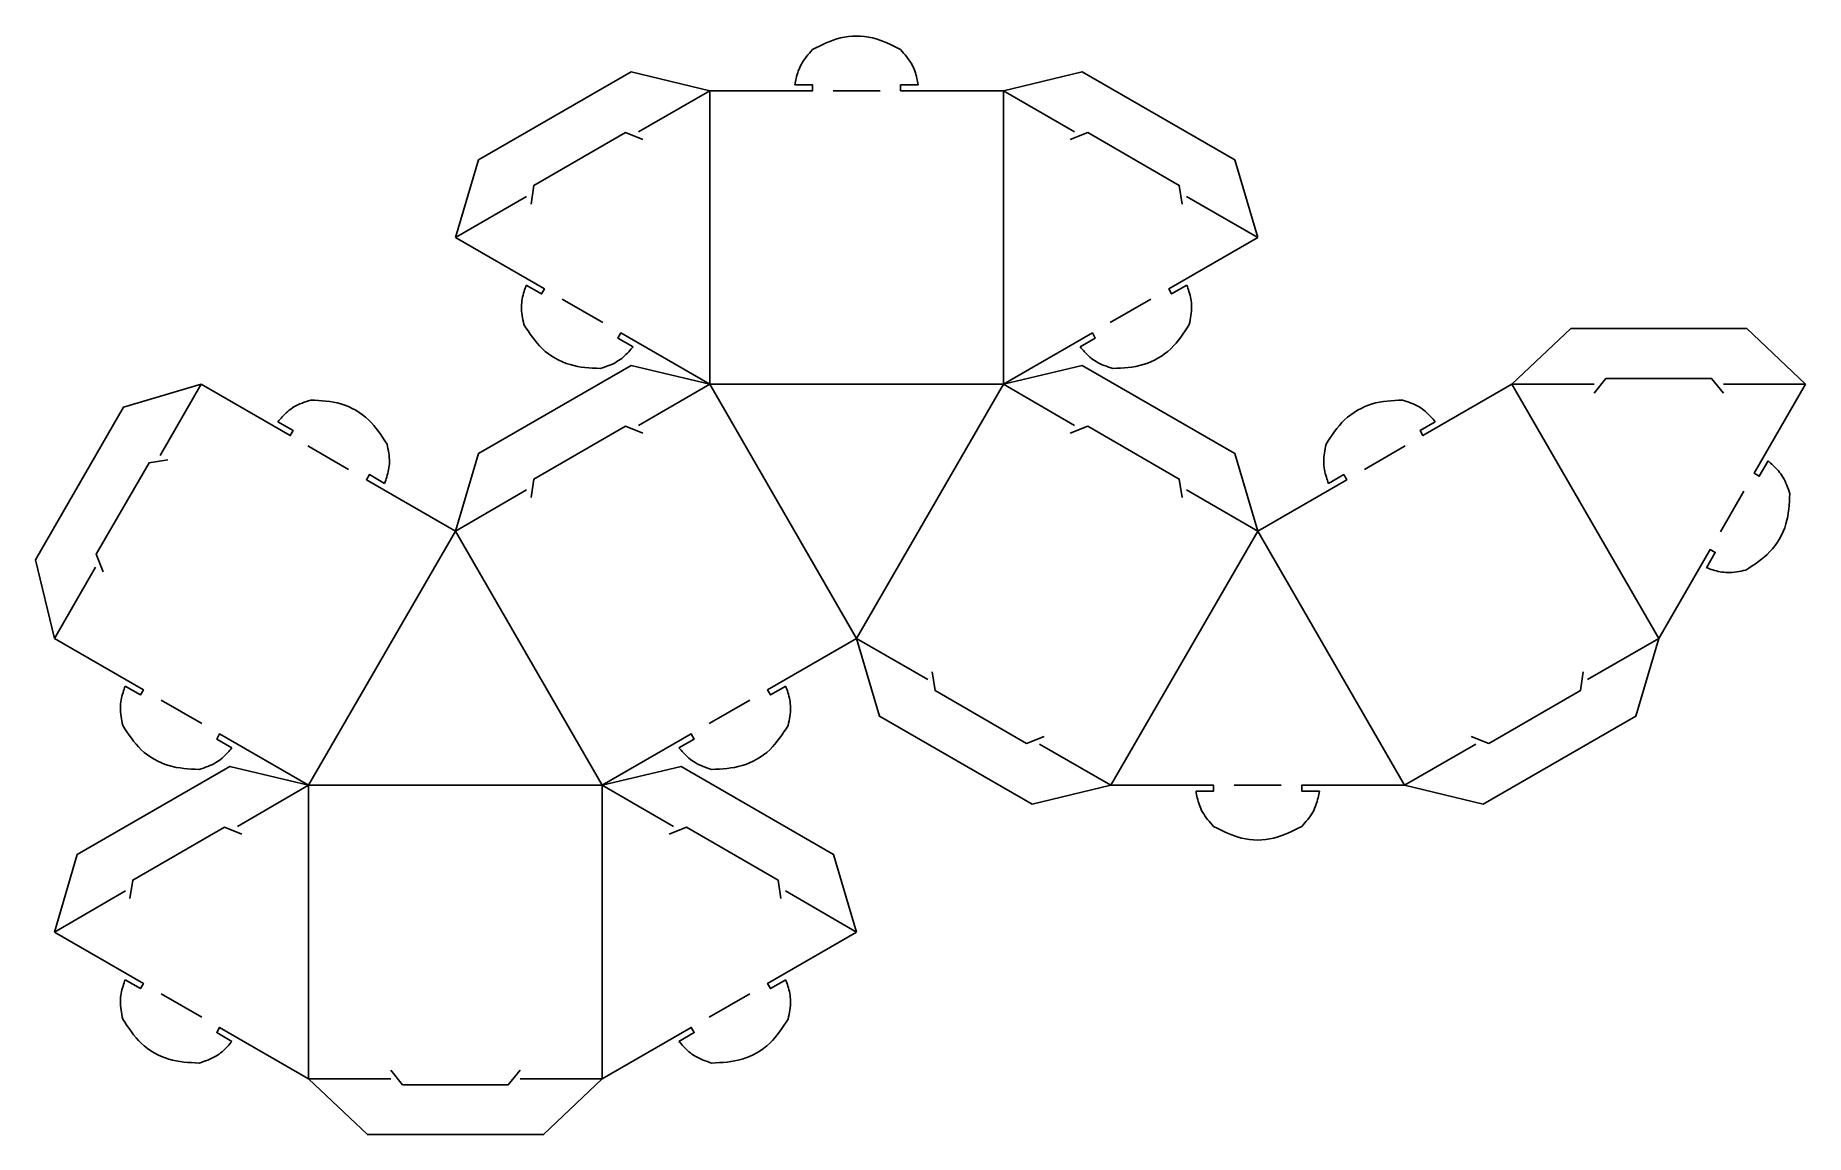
# Model space of a CAD drawing. Extents: x 55 to 157, y 113 to 177.
import ezdxf

# ---------------------------------------------------------------- set-up
doc = ezdxf.new("R2010")
doc.units = 0
doc.layers.get('0').update_dxf_attribs({"linetype": 'CONTINUOUS'})

msp = doc.modelspace()

# ---------------------------------------------------------------- linework, layer by layer
at = {"color": 5}
for points in [[(93.635743, 173.365079), (89.094155, 174.458033), (80.295377, 169.378056), (78.971109, 164.89845)], [(93.635743, 173.365079), (99.562412, 173.365079), (99.562412, 173.703746), (98.546412, 173.703746)], [(105.658412, 173.703746), (104.642412, 173.703746), (104.642412, 173.365079), (110.569081, 173.365079)], [(110.569101, 173.365113), (115.110726, 174.458078), (123.909582, 169.378056), (125.233862, 164.89841)], [(89.783643, 170.554485), (88.773728, 170.949051), (83.494459, 167.901063), (83.331205, 166.829166)], [(114.421234, 170.554493), (115.431158, 170.949063), (120.710472, 167.901051), (120.873729, 166.829143)], [(83.054543, 162.149794), (83.934421, 161.641797), (84.103755, 161.935091), (78.971132, 164.89841)], [(121.150394, 162.149805), (120.27051, 161.641803), (120.101177, 161.935096), (125.233842, 164.898444)], [(93.635765, 156.43178), (88.503145, 159.395099), (88.333811, 159.101808), (89.21369, 158.593811)], [(110.569081, 156.431741), (115.701747, 159.395088), (115.87108, 159.101791), (114.991196, 158.593789)], [(139.89847, 156.431741), (143.285137, 159.649074), (153.445142, 159.649074), (156.831809, 156.431741)], [(93.635743, 156.431741), (89.094155, 157.524694), (80.295377, 152.444717), (78.971109, 147.965111)], [(110.569101, 156.431774), (115.110726, 157.524739), (123.909582, 152.444717), (125.233862, 147.965071)], [(55.839648, 141.76698), (54.746683, 146.308604), (59.826706, 155.107461), (64.306351, 156.431741)], [(68.728486, 154.269726), (69.608373, 153.761724), (69.439036, 153.468427), (64.306371, 156.431774)], [(135.476392, 154.269709), (134.596516, 153.761712), (134.765847, 153.468421), (139.89847, 156.431741)], [(144.639806, 155.923741), (145.317139, 156.770407), (151.413139, 156.770407), (152.090476, 155.923741)], [(154.669795, 152.009606), (154.161792, 151.129719), (153.868495, 151.299055), (156.831843, 156.431721)], [(89.783643, 153.621146), (88.773728, 154.015712), (83.494459, 150.967724), (83.331205, 149.895827)], [(114.421234, 153.621154), (115.431158, 154.015724), (120.710472, 150.967712), (120.873729, 149.895804)], [(58.650268, 145.619113), (58.255699, 146.629037), (61.30371, 151.90835), (62.375618, 152.071608)], [(78.971132, 147.965071), (73.838466, 150.928418), (74.007799, 151.221712), (74.887686, 150.713709)], [(125.233836, 147.965111), (130.366457, 150.92843), (130.197126, 151.221724), (129.317248, 150.713726)], [(148.365139, 141.76696), (151.328487, 146.899626), (151.621781, 146.730292), (151.113778, 145.850405)], [(59.92311, 139.018333), (60.802991, 138.510333), (60.972325, 138.803627), (55.839682, 141.76696)], [(98.019023, 139.018305), (97.139145, 138.510308), (96.969811, 138.803601), (102.102435, 141.766921)], [(102.102412, 141.76696), (103.426692, 137.287315), (112.225545, 132.207292), (116.767173, 133.300257)], [(148.365165, 141.766921), (147.040899, 137.287315), (138.242119, 132.207337), (133.700531, 133.300291)], [(106.462545, 139.836227), (106.625802, 138.764319), (111.905116, 135.716308), (112.91504, 136.110877)], [(144.005069, 139.836205), (143.841814, 138.764308), (138.562546, 135.716319), (137.55263, 136.110885)], [(70.504377, 133.300294), (65.371734, 136.263627), (65.202401, 135.970333), (66.082283, 135.462333)], [(87.437801, 133.300291), (92.570421, 136.26361), (92.739755, 135.970319), (91.859876, 135.462322)], [(70.504377, 133.300291), (65.962773, 134.39325), (57.163953, 129.31325), (55.839682, 124.833624)], [(87.437778, 133.300251), (91.979366, 134.393205), (100.778143, 129.313227), (102.102412, 124.833621)], [(121.677862, 132.961624), (122.693862, 132.961624), (122.693862, 133.300291), (116.767192, 133.300291)], [(133.700531, 133.300291), (127.773862, 133.300291), (127.773862, 132.961624), (128.789862, 132.961624)], [(66.652261, 130.489682), (65.64234, 130.884251), (60.363049, 127.836251), (60.199795, 126.764349)], [(91.289878, 130.489657), (92.299793, 130.884223), (97.579061, 127.836234), (97.742316, 126.764337)], [(59.92311, 122.084994), (60.802991, 121.576994), (60.972325, 121.870288), (55.839682, 124.833621)], [(98.019023, 122.084966), (97.139145, 121.576969), (96.969811, 121.870262), (102.102435, 124.833582)], [(70.504377, 116.366955), (65.371734, 119.330288), (65.202401, 119.036994), (66.082283, 118.528994)], [(87.437801, 116.366952), (92.570421, 119.330271), (92.739755, 119.03698), (91.859876, 118.528983)], [(82.696442, 116.874955), (82.019106, 116.028282), (75.923072, 116.028282), (75.245736, 116.874955)], [(87.437801, 116.366952), (84.051117, 113.149601), (73.891061, 113.149601), (70.504377, 116.366952)]]:
    msp.add_lwpolyline(points, dxfattribs=at)
at = {"color": 1}
for points in [[(93.635743, 173.365079), (89.529646, 170.994424)], [(93.635728, 173.365079), (93.635728, 156.431746), (102.102395, 141.766915)], [(100.747745, 173.365079), (103.457079, 173.365079)], [(110.569062, 173.365079), (110.569062, 156.431746)], [(110.569101, 173.365113), (114.675234, 170.994435)], [(78.971109, 164.89845), (83.077205, 167.269105)], [(125.233862, 164.89841), (121.127729, 167.269088)], [(87.476618, 159.987766), (85.130279, 161.342424)], [(116.72828, 159.987755), (119.074641, 161.34243)], [(64.306351, 156.431741), (61.935673, 152.325608)], [(93.635743, 156.431741), (89.529646, 154.061085)], [(93.635728, 156.431746), (110.569062, 156.431746)], [(102.102395, 141.766915), (110.569062, 156.431746)], [(110.569101, 156.431774), (114.675234, 154.061096)], [(139.898442, 156.431746), (148.365108, 141.766915)], [(139.89847, 156.431741), (144.639806, 156.431741)], [(156.831809, 156.431741), (152.090476, 156.431741)], [(72.811934, 151.521085), (70.465572, 152.87576)], [(131.392984, 151.521096), (133.739323, 152.875755)], [(78.971109, 147.965111), (83.077205, 150.335766)], [(125.233862, 147.965071), (121.127729, 150.335749)], [(151.921154, 147.926158), (153.275829, 150.27252)], [(70.504513, 133.300248), (78.97118, 147.965079)], [(78.97118, 147.965079), (87.437846, 133.300248), (87.437846, 116.366915)], [(116.767226, 133.300248), (125.233893, 147.965079), (133.70056, 133.300248)], [(55.839648, 141.76698), (58.210326, 145.873113)], [(102.102412, 141.76696), (106.208545, 139.396282)], [(148.365165, 141.766921), (144.259069, 139.396265)], [(64.345205, 136.856294), (61.998854, 138.21096)], [(93.596948, 136.856277), (95.943287, 138.210935)], [(116.767173, 133.300257), (112.66104, 135.670935)], [(133.700531, 133.300291), (137.806628, 135.670946)], [(70.504377, 133.300291), (66.398261, 130.929624)], [(70.504513, 133.300248), (70.504513, 116.366915)], [(70.504513, 133.300248), (87.437846, 133.300248)], [(87.437778, 133.300251), (91.543875, 130.929596)], [(126.588528, 133.300291), (123.879195, 133.300291)], [(55.839682, 124.833624), (59.945795, 127.204291)], [(102.102412, 124.833621), (97.996316, 127.204277)], [(64.345205, 119.922955), (61.998854, 121.277621)], [(93.596948, 119.922938), (95.943287, 121.277596)], [(70.504377, 116.366952), (75.245736, 116.366952)], [(87.437801, 116.366952), (82.696442, 116.366952)]]:
    msp.add_lwpolyline(points, dxfattribs=at)
at = {"color": 5}
for points, knots in [([(98.546412, 173.703746), (98.569727, 173.829323), (98.646563, 174.243157), (98.892395, 174.990757), (99.326655, 175.473609), (99.562412, 175.735746)], [0, 0, 0, 0, 0.383748, 1.264635, 2.310847, 2.310847, 2.310847, 2.310847]), ([(99.562412, 175.735746), (100.086907, 176.005335), (101.162727, 176.558303), (103.042097, 176.558303), (104.117917, 176.005335), (104.642412, 175.735746)], [0, 0, 0, 0, 1.754122, 3.597974, 5.352096, 5.352096, 5.352096, 5.352096]), ([(104.642412, 175.735746), (104.878169, 175.473609), (105.312429, 174.990757), (105.558261, 174.243157), (105.635097, 173.829323), (105.658412, 173.703746)], [0, 0, 0, 0, 1.046212, 1.927099, 2.310847, 2.310847, 2.310847, 2.310847]), ([(82.918424, 159.88204), (82.845321, 160.226935), (82.710668, 160.862224), (82.871571, 161.632577), (83.011946, 162.029385), (83.054543, 162.149794)], [0, 0, 0, 0, 1.046208, 1.927091, 2.310838, 2.310838, 2.310838, 2.310838]), ([(121.286516, 159.882031), (121.359619, 160.226929), (121.494273, 160.862224), (121.333368, 161.632584), (121.192991, 162.029395), (121.150394, 162.149805)], [0, 0, 0, 0, 1.046217, 1.927108, 2.310858, 2.310858, 2.310858, 2.310858]), ([(87.317814, 157.342051), (86.728797, 157.370828), (85.520631, 157.429854), (83.893057, 158.369535), (83.237855, 159.386324), (82.918424, 159.88204)], [0, 0, 0, 0, 1.754113, 3.597957, 5.352072, 5.352072, 5.352072, 5.352072]), ([(116.887086, 157.34202), (117.476109, 157.370797), (118.684285, 157.429824), (120.311875, 158.369512), (120.967082, 159.386311), (121.286516, 159.882031)], [0, 0, 0, 0, 1.75413, 3.59799, 5.35212, 5.35212, 5.35212, 5.35212]), ([(89.21369, 158.593811), (89.13071, 158.496717), (88.857252, 158.176744), (88.270557, 157.652221), (87.653054, 157.45119), (87.317814, 157.342051)], [0, 0, 0, 0, 0.383747, 1.264632, 2.31084, 2.31084, 2.31084, 2.31084]), ([(114.991196, 158.593789), (115.074177, 158.496693), (115.347637, 158.176719), (115.934336, 157.652191), (116.551844, 157.451159), (116.887086, 157.34202)], [0, 0, 0, 0, 0.38375, 1.264641, 2.310857, 2.310857, 2.310857, 2.310857]), ([(70.624375, 155.521495), (70.289133, 155.412356), (69.671625, 155.211323), (69.084926, 154.686796), (68.811466, 154.366821), (68.728486, 154.269726)], [0, 0, 0, 0, 1.046216, 1.927107, 2.310857, 2.310857, 2.310857, 2.310857]), ([(75.023805, 152.981484), (74.704372, 153.477204), (74.049165, 154.494002), (72.421575, 155.433691), (71.213398, 155.492718), (70.624375, 155.521495)], [0, 0, 0, 0, 1.754131, 3.59799, 5.35212, 5.35212, 5.35212, 5.35212]), ([(129.181129, 152.981481), (129.500559, 153.477196), (130.155761, 154.493986), (131.783335, 155.433667), (132.991502, 155.492693), (133.580519, 155.521469)], [0, 0, 0, 0, 1.754114, 3.597958, 5.352072, 5.352072, 5.352072, 5.352072]), ([(133.580519, 155.521469), (133.915758, 155.412331), (134.533261, 155.2113), (135.119955, 154.686776), (135.393412, 154.366804), (135.476392, 154.269709)], [0, 0, 0, 0, 1.046208, 1.927091, 2.310838, 2.310838, 2.310838, 2.310838]), ([(74.887686, 150.713709), (74.930283, 150.83412), (75.070659, 151.230931), (75.231563, 152.001291), (75.096908, 152.636585), (75.023805, 152.981484)], [0, 0, 0, 0, 0.38375, 1.264641, 2.310858, 2.310858, 2.310858, 2.310858]), ([(129.317248, 150.713726), (129.274651, 150.834136), (129.134276, 151.230943), (128.973372, 152.001297), (129.108026, 152.636586), (129.181129, 152.981481)], [0, 0, 0, 0, 0.383747, 1.26463, 2.310838, 2.310838, 2.310838, 2.310838]), ([(155.921563, 150.113716), (155.812424, 150.448958), (155.611392, 151.066467), (155.086865, 151.653165), (154.76689, 151.926626), (154.669795, 152.009606)], [0, 0, 0, 0, 1.046216, 1.927107, 2.310857, 2.310857, 2.310857, 2.310857]), ([(153.381552, 145.714287), (153.877272, 146.03372), (154.894071, 146.688927), (155.83376, 148.316517), (155.892786, 149.524693), (155.921563, 150.113716)], [0, 0, 0, 0, 1.754131, 3.59799, 5.35212, 5.35212, 5.35212, 5.35212]), ([(151.113778, 145.850405), (151.234189, 145.807809), (151.630999, 145.667433), (152.401359, 145.506529), (153.036654, 145.641183), (153.381552, 145.714287)], [0, 0, 0, 0, 0.38375, 1.264641, 2.310858, 2.310858, 2.310858, 2.310858]), ([(59.786991, 136.75057), (59.713888, 137.095467), (59.579233, 137.730758), (59.740137, 138.501114), (59.880513, 138.897923), (59.92311, 139.018333)], [0, 0, 0, 0, 1.046212, 1.927098, 2.310847, 2.310847, 2.310847, 2.310847]), ([(98.155142, 136.750551), (98.228245, 137.095446), (98.362898, 137.730735), (98.201995, 138.501088), (98.06162, 138.897895), (98.019023, 139.018305)], [0, 0, 0, 0, 1.046208, 1.927091, 2.310838, 2.310838, 2.310838, 2.310838]), ([(64.186401, 134.21057), (63.59738, 134.239347), (62.389209, 134.298373), (60.761626, 135.238058), (60.106423, 136.254852), (59.786991, 136.75057)], [0, 0, 0, 0, 1.754123, 3.597975, 5.352097, 5.352097, 5.352097, 5.352097]), ([(93.755752, 134.210562), (94.344769, 134.239339), (95.552935, 134.298364), (97.180509, 135.238046), (97.835711, 136.254835), (98.155142, 136.750551)], [0, 0, 0, 0, 1.754113, 3.597957, 5.352072, 5.352072, 5.352072, 5.352072]), ([(66.082283, 135.462333), (65.999302, 135.365238), (65.725843, 135.045265), (65.139147, 134.520741), (64.521641, 134.319709), (64.186401, 134.21057)], [0, 0, 0, 0, 0.383749, 1.264635, 2.310847, 2.310847, 2.310847, 2.310847]), ([(91.859876, 135.462322), (91.942856, 135.365227), (92.216314, 135.045255), (92.803009, 134.520732), (93.420512, 134.319701), (93.755752, 134.210562)], [0, 0, 0, 0, 0.383747, 1.264632, 2.31084, 2.31084, 2.31084, 2.31084]), ([(122.693862, 130.929624), (122.458104, 131.191761), (122.023844, 131.674613), (121.778013, 132.422213), (121.701177, 132.836048), (121.677862, 132.961624)], [0, 0, 0, 0, 1.046212, 1.927099, 2.310847, 2.310847, 2.310847, 2.310847]), ([(128.789862, 132.961624), (128.766546, 132.836048), (128.689711, 132.422213), (128.443879, 131.674613), (128.009619, 131.191761), (127.773862, 130.929624)], [0, 0, 0, 0, 0.383748, 1.264635, 2.310847, 2.310847, 2.310847, 2.310847]), ([(127.773862, 130.929624), (127.249367, 130.660035), (126.173547, 130.107068), (124.294177, 130.107068), (123.218357, 130.660035), (122.693862, 130.929624)], [0, 0, 0, 0, 1.754122, 3.597974, 5.352096, 5.352096, 5.352096, 5.352096]), ([(59.786991, 119.817231), (59.713888, 120.162128), (59.579233, 120.797419), (59.740137, 121.567775), (59.880513, 121.964584), (59.92311, 122.084994)], [0, 0, 0, 0, 1.046212, 1.927098, 2.310847, 2.310847, 2.310847, 2.310847]), ([(98.155142, 119.817212), (98.228245, 120.162107), (98.362898, 120.797396), (98.201995, 121.567749), (98.06162, 121.964556), (98.019023, 122.084966)], [0, 0, 0, 0, 1.046208, 1.927091, 2.310838, 2.310838, 2.310838, 2.310838]), ([(64.186401, 117.277231), (63.59738, 117.306008), (62.389209, 117.365034), (60.761626, 118.304719), (60.106423, 119.321513), (59.786991, 119.817231)], [0, 0, 0, 0, 1.754123, 3.597975, 5.352097, 5.352097, 5.352097, 5.352097]), ([(93.755752, 117.277223), (94.344769, 117.306), (95.552935, 117.365025), (97.180509, 118.304707), (97.835711, 119.321496), (98.155142, 119.817212)], [0, 0, 0, 0, 1.754113, 3.597957, 5.352072, 5.352072, 5.352072, 5.352072]), ([(66.082283, 118.528994), (65.999302, 118.431899), (65.725843, 118.111926), (65.139147, 117.587402), (64.521641, 117.38637), (64.186401, 117.277231)], [0, 0, 0, 0, 0.383749, 1.264635, 2.310847, 2.310847, 2.310847, 2.310847]), ([(91.859876, 118.528983), (91.942856, 118.431888), (92.216314, 118.111916), (92.803009, 117.587393), (93.420512, 117.386362), (93.755752, 117.277223)], [0, 0, 0, 0, 0.383747, 1.264632, 2.31084, 2.31084, 2.31084, 2.31084])]:
    msp.add_open_spline(points, degree=3, knots=knots, dxfattribs=at)

doc.saveas('drawing.dxf')
